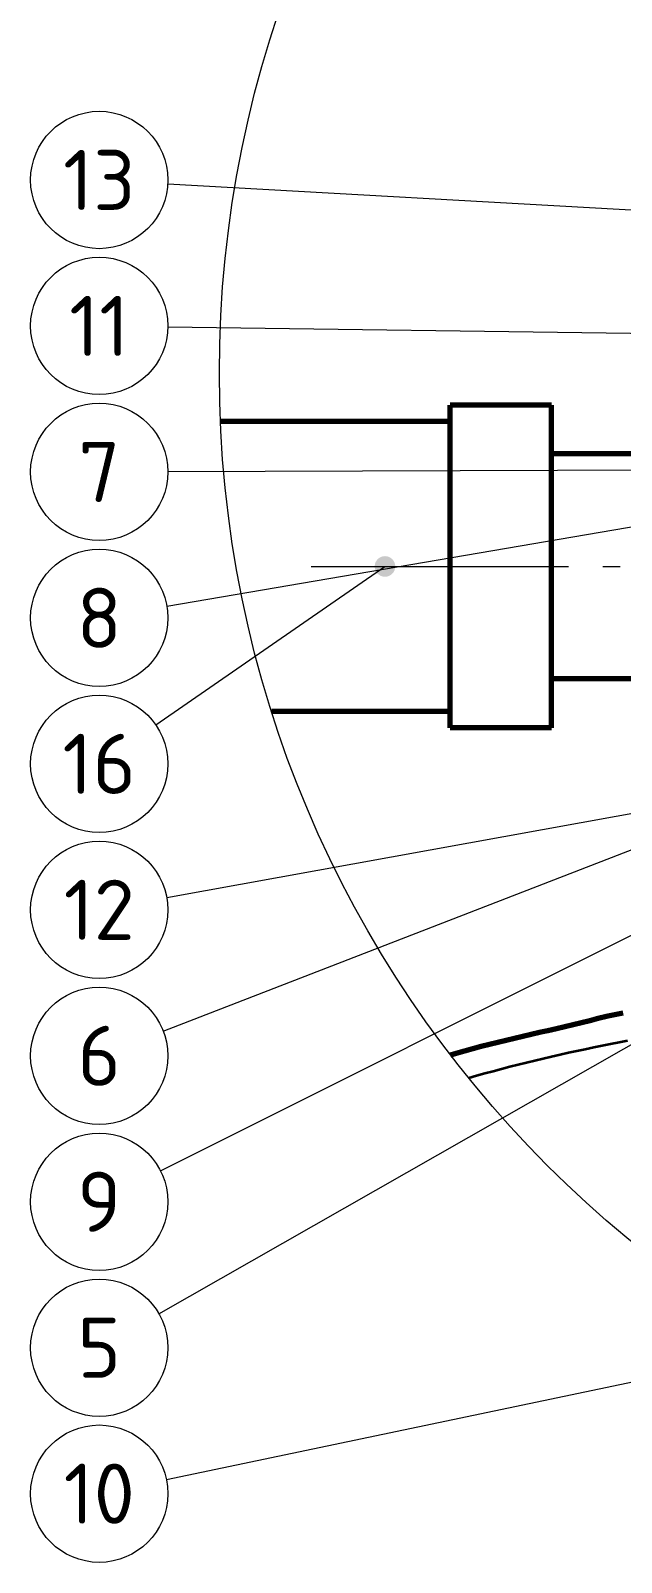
# Model space of a CAD drawing. Header units: millimetres. Extents: x 0 to 2382, y 0 to 420.
# Drawn here: x 914.4 to 948.8, y 256.5 to 345.7 of the extents above; entities that cross this region are included whole.
import ezdxf
from ezdxf.enums import TextEntityAlignment as Align

# ---------------------------------------------------------------- set-up
doc = ezdxf.new("R2010")
doc.units = ezdxf.units.MM
doc.linetypes.add('IRAM-E-TRAZOS', pattern=[5, 4, -1])
doc.linetypes.add('IRAM-F-TRAZO-PUNTO', pattern=[20, 15, -2, 1, -2])
for name, color, linetype, lineweight in [('01-VISIBLE', 7, 'CONTINUOUS', 70), ('02-OCULTA', 4, 'IRAM-E-TRAZOS', 35), ('03-EJE', 1, 'IRAM-F-TRAZO-PUNTO', 18), ('06-TEXTO', 7, 'CONTINUOUS', 25), ('08-FINA', 5, 'CONTINUOUS', 18)]:
    doc.layers.add(name, color=color, linetype=linetype, lineweight=lineweight)
doc.styles.add('ISO3098', font='isocpeur.ttf')

msp = doc.modelspace()

# ---------------------------------------------------------------- hatches: boundary and pattern name
at = {"layer": '08-FINA'}
h = msp.add_hatch(color=7, dxfattribs=at)
h.dxf.hatch_style = 1
edge = h.paths.add_edge_path()
edge.add_arc((935.067, 314.495), 0.6, 0, 360)

# ---------------------------------------------------------------- linework, layer by layer
at = {"layer": '01-VISIBLE'}
for points in [[(938.867, 305.095), (938.867, 305.603), (938.867, 306.111), (938.867, 306.619), (938.867, 307.127), (938.867, 307.636), (938.867, 308.144), (938.867, 308.652), (938.867, 309.16), (938.867, 309.668), (938.867, 310.176), (938.867, 310.684), (938.867, 311.192), (938.867, 311.7), (938.867, 312.209), (938.867, 312.717), (938.867, 313.225), (938.867, 313.733), (938.867, 314.241), (938.867, 314.749), (938.867, 315.257), (938.867, 315.765), (938.867, 316.273), (938.867, 316.781), (938.867, 317.29), (938.867, 317.798), (938.867, 318.306), (938.867, 318.814), (938.867, 319.322), (938.867, 319.83), (938.867, 320.338), (938.867, 320.846), (938.867, 321.354), (938.867, 321.863), (938.867, 322.371), (938.867, 322.879), (938.867, 323.387), (938.867, 323.895)], [(944.767, 323.895), (938.867, 323.895)], [(944.767, 305.095), (944.767, 305.603), (944.767, 306.111), (944.767, 306.619), (944.767, 307.127), (944.767, 307.636), (944.767, 308.144), (944.767, 308.652), (944.767, 309.16), (944.767, 309.668), (944.767, 310.176), (944.767, 310.684), (944.767, 311.192), (944.767, 311.7), (944.767, 312.209), (944.767, 312.717), (944.767, 313.225), (944.767, 313.733), (944.767, 314.241), (944.767, 314.749), (944.767, 315.257), (944.767, 315.765), (944.767, 316.273), (944.767, 316.781), (944.767, 317.29), (944.767, 317.798), (944.767, 318.306), (944.767, 318.814), (944.767, 319.322), (944.767, 319.83), (944.767, 320.338), (944.767, 320.846), (944.767, 321.354), (944.767, 321.863), (944.767, 322.371), (944.767, 322.879), (944.767, 323.387), (944.767, 323.895)], [(938.867, 322.945), (925.481, 322.945)], [(952.667, 321.045), (944.767, 321.045)], [(953.667, 307.945), (944.767, 307.945)], [(938.867, 306.045), (928.468, 306.045)], [(944.767, 305.095), (938.867, 305.095)], [(938.879, 286.064), (939.221, 286.161), (939.704, 286.295), (940.187, 286.425), (940.672, 286.551), (941.157, 286.675), (941.642, 286.795), (942.129, 286.914), (942.616, 287.03), (943.103, 287.144), (943.591, 287.257), (944.079, 287.368), (944.567, 287.48), (945.055, 287.592), (945.543, 287.704), (946.03, 287.816), (946.518, 287.931), (947.003, 288.053), (947.485, 288.19), (947.97, 288.313), (948.461, 288.409), (948.954, 288.495)]]:
    msp.add_lwpolyline(points, dxfattribs=at)
at = {"layer": '02-OCULTA'}
for points in [[(938.867, 323.895), (938.867, 323.387), (938.867, 322.879), (938.867, 322.371), (938.867, 321.863), (938.867, 321.354), (938.867, 320.846), (938.867, 320.338), (938.867, 319.83), (938.867, 319.322), (938.867, 318.814), (938.867, 318.306), (938.867, 317.798), (938.867, 317.29), (938.867, 316.781), (938.867, 316.273), (938.867, 315.765), (938.867, 315.257), (938.867, 314.749), (938.867, 314.241), (938.867, 313.733), (938.867, 313.225), (938.867, 312.717), (938.867, 312.209), (938.867, 311.7), (938.867, 311.192), (938.867, 310.684), (938.867, 310.176), (938.867, 309.668), (938.867, 309.16), (938.867, 308.652), (938.867, 308.144), (938.867, 307.636), (938.867, 307.127), (938.867, 306.619), (938.867, 306.111), (938.867, 305.603), (938.867, 305.095)], [(944.767, 323.895), (944.767, 323.387), (944.767, 322.879), (944.767, 322.371), (944.767, 321.863), (944.767, 321.354), (944.767, 320.846), (944.767, 320.338), (944.767, 319.83), (944.767, 319.322), (944.767, 318.814), (944.767, 318.306), (944.767, 317.798), (944.767, 317.29), (944.767, 316.781), (944.767, 316.273), (944.767, 315.765), (944.767, 315.257), (944.767, 314.749), (944.767, 314.241), (944.767, 313.733), (944.767, 313.225), (944.767, 312.717), (944.767, 312.209), (944.767, 311.7), (944.767, 311.192), (944.767, 310.684), (944.767, 310.176), (944.767, 309.668), (944.767, 309.16), (944.767, 308.652), (944.767, 308.144), (944.767, 307.636), (944.767, 307.127), (944.767, 306.619), (944.767, 306.111), (944.767, 305.603), (944.767, 305.095)], [(938.867, 306.045), (938.867, 306.557), (938.867, 307.069), (938.867, 307.581), (938.867, 308.093), (938.867, 308.606), (938.867, 309.118), (938.867, 309.63), (938.867, 310.142), (938.867, 310.654), (938.867, 311.166), (938.867, 311.678), (938.867, 312.19), (938.867, 312.703), (938.867, 313.215), (938.867, 313.727), (938.867, 314.239), (938.867, 314.751), (938.867, 315.263), (938.867, 315.775), (938.867, 316.287), (938.867, 316.8), (938.867, 317.312), (938.867, 317.824), (938.867, 318.336), (938.867, 318.848), (938.867, 319.36), (938.867, 319.872), (938.867, 320.384), (938.867, 320.897), (938.867, 321.409), (938.867, 321.921), (938.867, 322.433), (938.867, 322.945)], [(938.867, 322.945), (938.867, 322.433), (938.867, 321.921), (938.867, 321.409), (938.867, 320.897), (938.867, 320.384), (938.867, 319.872), (938.867, 319.36), (938.867, 318.848), (938.867, 318.336), (938.867, 317.824), (938.867, 317.312), (938.867, 316.8), (938.867, 316.287), (938.867, 315.775), (938.867, 315.263), (938.867, 314.751), (938.867, 314.239), (938.867, 313.727), (938.867, 313.215), (938.867, 312.703), (938.867, 312.19), (938.867, 311.678), (938.867, 311.166), (938.867, 310.654), (938.867, 310.142), (938.867, 309.63), (938.867, 309.118), (938.867, 308.606), (938.867, 308.093), (938.867, 307.581), (938.867, 307.069), (938.867, 306.557), (938.867, 306.045)], [(944.767, 307.945), (944.767, 308.449), (944.767, 308.953), (944.767, 309.457), (944.767, 309.96), (944.767, 310.464), (944.767, 310.968), (944.767, 311.472), (944.767, 311.976), (944.767, 312.48), (944.767, 312.983), (944.767, 313.487), (944.767, 313.991), (944.767, 314.495), (944.767, 314.999), (944.767, 315.503), (944.767, 316.007), (944.767, 316.51), (944.767, 317.014), (944.767, 317.518), (944.767, 318.022), (944.767, 318.526), (944.767, 319.03), (944.767, 319.533), (944.767, 320.037), (944.767, 320.541), (944.767, 321.045)], [(944.767, 321.045), (944.767, 320.541), (944.767, 320.037), (944.767, 319.533), (944.767, 319.03), (944.767, 318.526), (944.767, 318.022), (944.767, 317.518), (944.767, 317.014), (944.767, 316.51), (944.767, 316.007), (944.767, 315.503), (944.767, 314.999), (944.767, 314.495), (944.767, 313.991), (944.767, 313.487), (944.767, 312.983), (944.767, 312.48), (944.767, 311.976), (944.767, 311.472), (944.767, 310.968), (944.767, 310.464), (944.767, 309.96), (944.767, 309.457), (944.767, 308.953), (944.767, 308.449), (944.767, 307.945)], [(949.204, 286.865), (948.711, 286.771), (948.218, 286.675), (947.725, 286.577), (947.233, 286.477), (946.741, 286.374), (946.25, 286.269), (945.759, 286.162), (945.269, 286.053), (944.779, 285.941), (944.29, 285.827), (943.801, 285.71), (943.313, 285.592), (942.826, 285.471), (942.339, 285.347), (941.852, 285.222), (941.367, 285.093), (940.881, 284.963), (940.397, 284.83), (939.948, 284.705)]]:
    msp.add_lwpolyline(points, dxfattribs=at)
at = {"layer": '03-EJE'}
msp.add_lwpolyline([(930.767, 314.495), (991.667, 314.495)], dxfattribs=at)
at = {"layer": '08-FINA'}
for p, q in [((922.41, 336.776), (953.307, 335.045)), ((922.416, 328.446), (959.937, 327.935)), ((922.36, 312.174), (966.667, 319.745)), ((922.417, 320.016), (966.717, 320.19)), ((921.708, 305.273), (935.067, 314.495)), ((922.148, 287.442), (970.667, 306.195)), ((922.353, 295.213), (983.267, 306.245)), ((921.993, 279.291), (970.667, 303.663)), ((921.893, 270.979), (970.667, 298.745)), ((922.331, 261.321), (970.667, 271.462))]:
    msp.add_line(p, q, dxfattribs=at)
for centre, radius in [((990.667, 325.75), 65.25), ((918.417, 337), 4), ((918.417, 328.5), 4), ((918.417, 320), 4), ((918.417, 311.5), 4), ((918.417, 303), 4), ((918.417, 294.5), 4), ((918.417, 286), 4), ((918.417, 277.5), 4), ((918.417, 269), 4), ((918.417, 260.5), 4)]:
    msp.add_circle(centre, radius, dxfattribs=at)

# ---------------------------------------------------------------- texts
at = {"layer": '06-TEXTO', "style": 'ISO3098'}
for s, p in [('13', (918.417, 337)), ('11', (918.417, 328.5)), ('7', (918.417, 320)), ('8', (918.417, 311.5)), ('16', (918.417, 303)), ('12', (918.417, 294.5)), ('6', (918.417, 286)), ('9', (918.417, 277.5)), ('5', (918.417, 269)), ('10', (918.417, 260.5))]:
    msp.add_text(s, height=3.5, dxfattribs=at).set_placement(p, align=Align.MIDDLE_CENTER)

doc.saveas('drawing.dxf')
